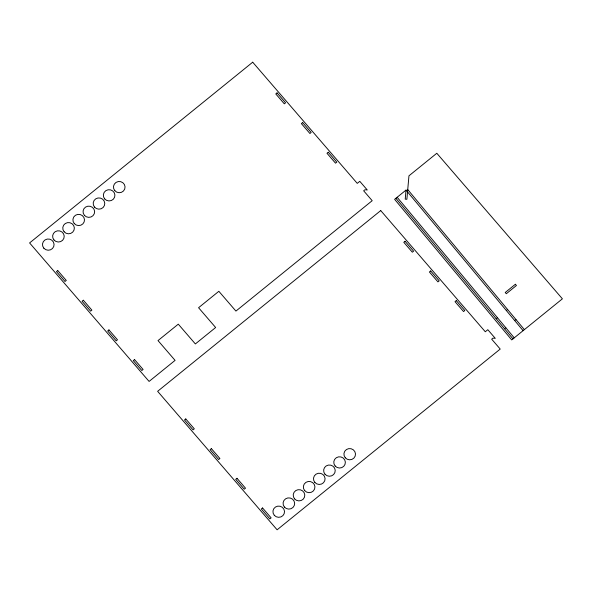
<?xml version="1.0" encoding="UTF-8"?>
<svg xmlns="http://www.w3.org/2000/svg" width="592" height="592" viewBox="0 0 592 592"><rect width="100%" height="100%" fill="white"/><g stroke="black" fill="none" stroke-linecap="round" stroke-linejoin="round"><path stroke-width="0.89" d="M406.023 190.084L405.224 199.134L406.874 199.289L408.954 175.824L436.807 153.261L562.4 298.827L511.695 339.904L394.62 199.326L406.023 190.084L523.106 330.662M504.539 328.76L505.805 327.731M514.677 320.546L515.95 319.517M506.323 310.511L507.61 309.505M496.185 318.725L497.465 317.719M407.733 189.588L524.371 329.633M397.151 197.269L514.233 337.847M395.885 198.298L512.961 338.876M252.703 62.197L29.6 242.935L149.088 381.426L175.077 360.373L158.005 340.585L178.288 324.157L195.36 343.937L215.643 327.509L198.572 307.722L218.855 291.294L235.927 311.081L372.19 200.688L363.658 190.794L364.924 189.766L367.262 189.973L359.795 181.322L357.257 183.372L252.703 62.197M57.742 270.551L56.469 271.58L65.009 281.474L66.274 280.445L57.742 270.551M277.041 92.9L275.776 93.928L284.308 103.815L285.573 102.793L277.041 92.9M83.346 300.233L82.081 301.261L90.613 311.148L91.878 310.127L83.346 300.233M302.645 122.574L301.38 123.602L309.912 133.496L311.177 132.467L302.645 122.574M108.95 329.907L107.685 330.935L116.217 340.829L117.482 339.801L108.95 329.907M328.249 152.248L326.984 153.276L335.516 163.17L336.789 162.141L328.249 152.248M134.554 359.588L133.289 360.609L141.821 370.503L143.094 369.475L134.554 359.588M380.73 210.574L157.627 391.312L277.115 529.803L500.218 349.065L491.686 339.179L492.951 338.15L495.289 338.358L487.815 329.7L485.285 331.757L380.73 210.574M185.77 418.936L184.497 419.965L193.036 429.859L194.302 428.83L185.77 418.936M405.069 241.277L403.796 242.306L412.335 252.199L413.601 251.171L405.069 241.277M211.374 448.618L210.101 449.639L218.64 459.533L219.906 458.504L211.374 448.618M430.673 270.958L429.407 271.987L437.939 281.873L439.205 280.852L430.673 270.958M236.978 478.292L235.712 479.32L244.244 489.207L245.51 488.185L236.978 478.292M456.277 300.632L455.011 301.661L463.543 311.555L464.809 310.526L456.277 300.632M515.38 284.264L505.235 292.485L506.308 293.721L516.446 285.499L515.38 284.264M262.582 507.966L261.316 508.994L269.848 518.888L271.114 517.859L262.582 507.966M274.288 515.292A5.802 5.624 6.1 0 0 284.175 513.649A5.802 5.624 6.1 0 0 277.707 506.153A5.802 5.624 6.1 0 0 274.288 515.292M284.426 507.078A5.802 5.624 6.1 0 0 294.313 505.435A5.802 5.624 6.1 0 0 287.845 497.939A5.802 5.624 6.1 0 0 284.426 507.078M294.564 498.864A5.802 5.624 6.1 0 0 304.458 497.221A5.802 5.624 6.1 0 0 297.991 489.725A5.802 5.624 6.1 0 0 294.564 498.864M304.71 490.65A5.802 5.624 6.1 0 0 314.596 488.999A5.802 5.624 6.1 0 0 308.129 481.511A5.802 5.624 6.1 0 0 304.71 490.65M314.848 482.428A5.802 5.624 6.1 0 0 324.742 480.785A5.802 5.624 6.1 0 0 318.274 473.289A5.802 5.624 6.1 0 0 314.848 482.428M324.993 474.214A5.802 5.624 6.1 0 0 334.88 472.571A5.802 5.624 6.1 0 0 328.412 465.075A5.802 5.624 6.1 0 0 324.993 474.214M335.131 466A5.802 5.624 6.1 0 0 345.018 464.357A5.802 5.624 6.1 0 0 338.55 456.861A5.802 5.624 6.1 0 0 335.131 466M345.277 457.786A5.802 5.624 6.1 0 0 355.163 456.143A5.802 5.624 6.1 0 0 348.695 448.647A5.802 5.624 6.1 0 0 345.277 457.786M53.983 239.989A5.802 5.624 6.1 0 0 63.869 238.347A5.802 5.624 6.1 0 0 57.402 230.85A5.802 5.624 6.1 0 0 53.983 239.989M84.404 215.34A5.802 5.624 6.1 0 0 94.291 213.697A5.802 5.624 6.1 0 0 87.823 206.201A5.802 5.624 6.1 0 0 84.404 215.34M94.542 207.126A5.802 5.624 6.1 0 0 104.436 205.483A5.802 5.624 6.1 0 0 97.969 197.987A5.802 5.624 6.1 0 0 94.542 207.126M104.688 198.912A5.802 5.624 6.1 0 0 114.574 197.269A5.802 5.624 6.1 0 0 108.107 189.773A5.802 5.624 6.1 0 0 104.688 198.912M114.826 190.698A5.802 5.624 6.1 0 0 124.712 189.055A5.802 5.624 6.1 0 0 118.245 181.559A5.802 5.624 6.1 0 0 114.826 190.698M74.259 223.554A5.802 5.624 6.1 0 0 84.153 221.911A5.802 5.624 6.1 0 0 77.685 214.415A5.802 5.624 6.1 0 0 74.259 223.554M43.838 248.203A5.802 5.624 6.1 0 0 53.731 246.561A5.802 5.624 6.1 0 0 47.264 239.064A5.802 5.624 6.1 0 0 43.838 248.203M64.121 231.775A5.802 5.624 6.1 0 0 74.007 230.133A5.802 5.624 6.1 0 0 67.54 222.636A5.802 5.624 6.1 0 0 64.121 231.775"/></g></svg>
